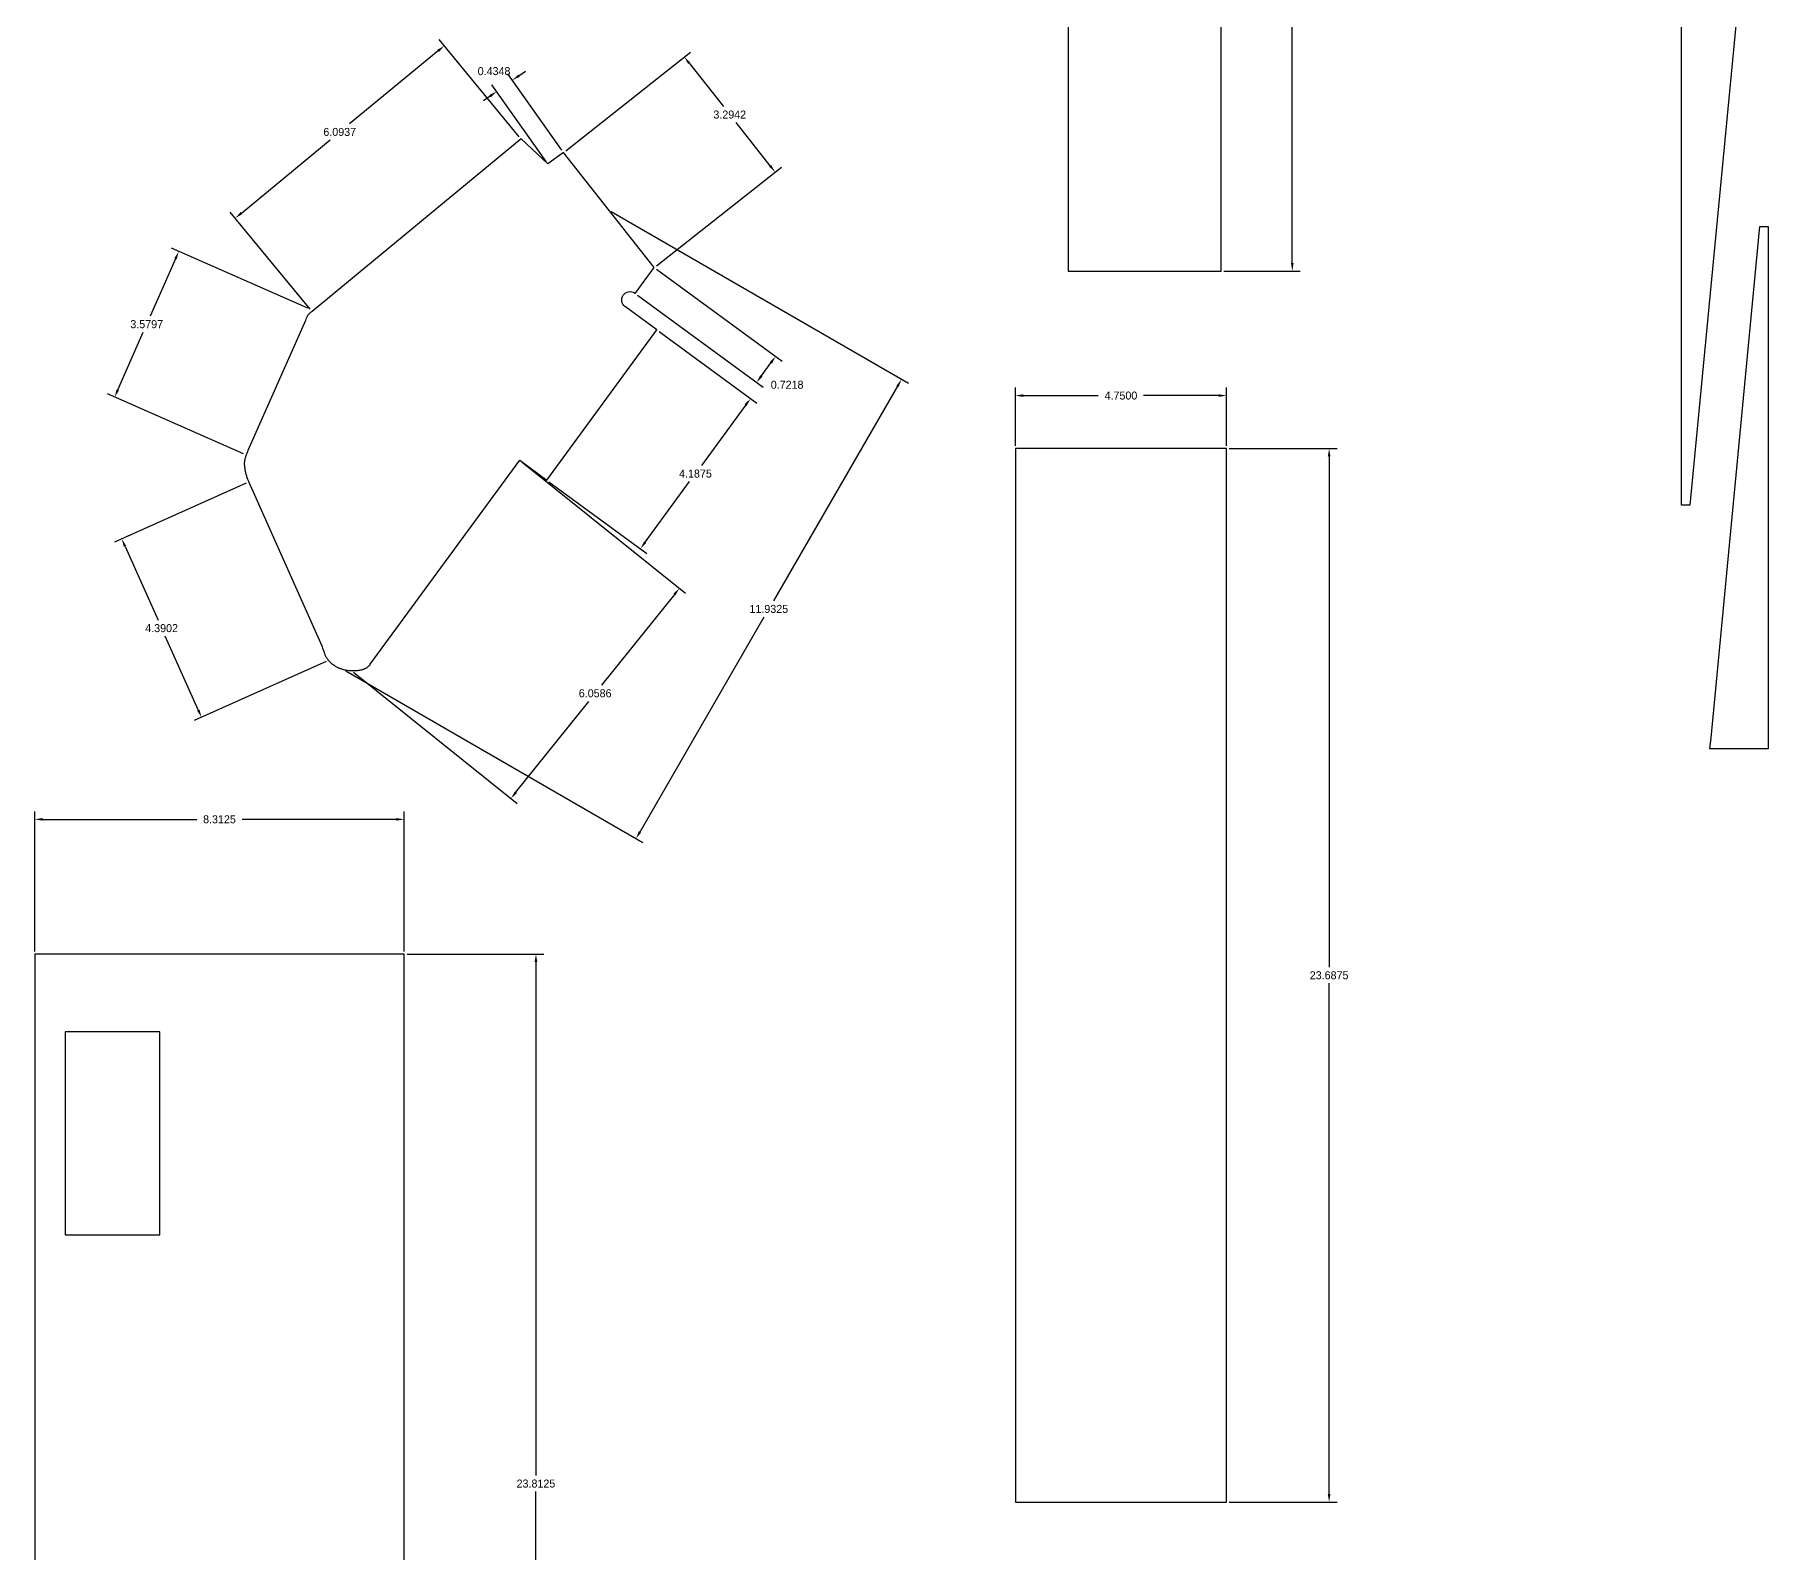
# Model space of a CAD drawing. Extents: x -4 to 204, y -54 to 64.
# Drawn here: x 117.73 to 156.72, y 0.7 to 34.82 of the extents above; entities that cross this region are included whole.
import ezdxf

# ---------------------------------------------------------------- set-up
doc = ezdxf.new("R2010")
doc.units = 0
doc.header["$MEASUREMENT"] = 0
doc.layers.get('Defpoints').update_dxf_attribs({"linetype": 'CONTINUOUS'})
doc.layers.add('Dimentions', color=7, linetype='CONTINUOUS')
doc.layers.add('LAYER_1', color=3, linetype='CONTINUOUS')
doc.dimstyles.get("Standard").update_dxf_attribs({"dimtxt": 0.18, "dimasz": 0.18, "dimexe": 0.18, "dimexo": 0.0625, "dimgap": 0.09, "dimtad": 0, "dimtih": 1, "dimtoh": 1, "dimdec": 4, "dimzin": 0, "dimdsep": 46, "dimtxsty": 'STANDARD', "dimcen": 0.09, "dimadec": 0, "dimazin": 0, "dimtfac": 1, "dimtdec": 4, "dimtofl": 0, "dimtmove": 0, "dimatfit": 3, "dimfxl": 1, "dimtolj": 1, "dimtzin": 0, "dimarcsym": 0})

# ---------------------------------------------------------------- blocks, each defined once
blk = doc.blocks.new('*D17')
at = {"layer": 'Defpoints', "color": 0}
for p in [(126.038, 14.146), (126.038, -9.667), (128.999, -9.667)]:
    blk.add_point(p, dxfattribs=at)
at = {"layer": 'Dimentions', "color": 0, "lineweight": -2}
for p, q in [((126.1, 14.146), (129.179, 14.146)), ((128.999, 13.966), (128.999, 2.42)), ((128.999, -9.487), (128.999, 2.06)), ((126.1, -9.667), (129.179, -9.667))]:
    blk.add_line(p, q, dxfattribs=at)
at = {"layer": 'Dimentions', "color": 0}
for points in [[(129.029, 13.966), (128.969, 13.966), (128.999, 14.146)], [(128.969, -9.487), (129.029, -9.487), (128.999, -9.667)]]:
    blk.add_solid(points, dxfattribs=at)
at = {"layer": 'Dimentions', "color": 0, "insert": (128.999, 2.24), "char_height": 0.18, "attachment_point": 5}
blk.add_mtext('\\A1;23.8125', dxfattribs=at)
blk = doc.blocks.new('*D18')
at = {"layer": 'Defpoints', "color": 0}
for p in [(126.038, 17.177), (117.725, 14.146), (126.038, 14.146)]:
    blk.add_point(p, dxfattribs=at)
at = {"layer": 'Dimentions', "color": 0, "lineweight": -2}
for p, q in [((117.725, 14.208), (117.725, 17.357)), ((117.905, 17.177), (121.371, 17.177)), ((125.858, 17.177), (122.391, 17.177)), ((126.038, 14.208), (126.038, 17.357))]:
    blk.add_line(p, q, dxfattribs=at)
at = {"layer": 'Dimentions', "color": 0}
for points in [[(117.905, 17.207), (117.905, 17.147), (117.725, 17.177)], [(125.858, 17.147), (125.858, 17.207), (126.038, 17.177)]]:
    blk.add_solid(points, dxfattribs=at)
at = {"layer": 'Dimentions', "color": 0, "insert": (121.881, 17.177), "char_height": 0.18, "attachment_point": 5}
blk.add_mtext('\\A1;8.3125', dxfattribs=at)
blk = doc.blocks.new('*D104')
at = {"layer": 'Defpoints', "color": 0}
for p in [(144.531, 26.706), (139.781, 25.514), (144.531, 25.514)]:
    blk.add_point(p, dxfattribs=at)
at = {"layer": 'Dimentions', "color": 0, "lineweight": -2}
for p, q in [((139.781, 25.576), (139.781, 26.886)), ((139.961, 26.706), (141.646, 26.706)), ((144.351, 26.706), (142.666, 26.706)), ((144.531, 25.576), (144.531, 26.886))]:
    blk.add_line(p, q, dxfattribs=at)
at = {"layer": 'Dimentions', "color": 0}
for points in [[(139.961, 26.736), (139.961, 26.676), (139.781, 26.706)], [(144.351, 26.676), (144.351, 26.736), (144.531, 26.706)]]:
    blk.add_solid(points, dxfattribs=at)
at = {"layer": 'Dimentions', "color": 0, "insert": (142.156, 26.706), "char_height": 0.18, "attachment_point": 5}
blk.add_mtext('\\A1;4.7500', dxfattribs=at)
blk = doc.blocks.new('*D105')
at = {"layer": 'Defpoints', "color": 0}
for p in [(144.531, 25.514), (144.531, 1.826), (146.838, 1.826)]:
    blk.add_point(p, dxfattribs=at)
at = {"layer": 'Dimentions', "color": 0, "lineweight": -2}
for p, q in [((144.593, 25.514), (147.018, 25.514)), ((146.838, 25.334), (146.838, 13.85)), ((146.838, 2.006), (146.838, 13.49)), ((144.593, 1.826), (147.018, 1.826))]:
    blk.add_line(p, q, dxfattribs=at)
at = {"layer": 'Dimentions', "color": 0}
for points in [[(146.868, 25.334), (146.808, 25.334), (146.838, 25.514)], [(146.808, 2.006), (146.868, 2.006), (146.838, 1.826)]]:
    blk.add_solid(points, dxfattribs=at)
at = {"layer": 'Dimentions', "color": 0, "insert": (146.838, 13.67), "char_height": 0.18, "attachment_point": 5}
blk.add_mtext('\\A1;23.6875', dxfattribs=at)
blk = doc.blocks.new('*D107')
at = {"layer": 'Defpoints', "color": 0}
for p in [(144.407, 53.319), (144.407, 29.507), (146.009, 29.507)]:
    blk.add_point(p, dxfattribs=at)
at = {"layer": 'Dimentions', "color": 0, "lineweight": -2}
for p, q in [((144.469, 53.319), (146.189, 53.319)), ((146.009, 53.139), (146.009, 41.593)), ((146.009, 29.687), (146.009, 41.233)), ((144.469, 29.507), (146.189, 29.507))]:
    blk.add_line(p, q, dxfattribs=at)
at = {"layer": 'Dimentions', "color": 0}
for points in [[(146.039, 53.139), (145.979, 53.139), (146.009, 53.319)], [(145.979, 29.687), (146.039, 29.687), (146.009, 29.507)]]:
    blk.add_solid(points, dxfattribs=at)
at = {"layer": 'Dimentions', "color": 0, "insert": (146.009, 41.413), "char_height": 0.18, "attachment_point": 5}
blk.add_mtext('\\A1;23.8125', dxfattribs=at)
blk = doc.blocks.new('*D126')
at = {"layer": 'Defpoints', "color": 0}
for p in [(131.718, 28.184), (129.242, 24.807), (131.349, 23.263)]:
    blk.add_point(p, dxfattribs=at)
at = {"layer": 'Dimentions', "color": 0, "lineweight": -2}
for p, q in [((131.768, 28.148), (133.97, 26.533)), ((133.718, 26.495), (132.719, 25.131)), ((129.292, 24.77), (131.494, 23.156)), ((131.455, 23.408), (132.455, 24.771))]:
    blk.add_line(p, q, dxfattribs=at)
at = {"layer": 'Dimentions', "color": 0}
for points in [[(133.742, 26.477), (133.694, 26.512), (133.825, 26.64)], [(131.431, 23.426), (131.479, 23.39), (131.349, 23.263)]]:
    blk.add_solid(points, dxfattribs=at)
at = {"layer": 'Dimentions', "color": 0, "insert": (132.587, 24.951), "char_height": 0.18, "attachment_point": 5}
blk.add_mtext('\\A1;4.1875', dxfattribs=at)
blk = doc.blocks.new('*D128')
at = {"layer": 'Defpoints', "color": 0}
for p in [(128.637, 25.251), (124.848, 20.523), (128.437, 17.647)]:
    blk.add_point(p, dxfattribs=at)
at = {"layer": 'Dimentions', "color": 0, "lineweight": -2}
for p, q in [((128.686, 25.212), (132.366, 22.262)), ((132.113, 22.234), (130.476, 20.191)), ((124.897, 20.484), (128.577, 17.534)), ((128.55, 17.787), (130.187, 19.831))]:
    blk.add_line(p, q, dxfattribs=at)
at = {"layer": 'Dimentions', "color": 0}
for points in [[(132.137, 22.215), (132.09, 22.253), (132.226, 22.374)], [(128.526, 17.806), (128.573, 17.768), (128.437, 17.647)]]:
    blk.add_solid(points, dxfattribs=at)
at = {"layer": 'Dimentions', "color": 0, "insert": (130.331, 20.011), "char_height": 0.18, "attachment_point": 5}
blk.add_mtext('\\A1;6.0586', dxfattribs=at)
blk = doc.blocks.new('*D131')
at = {"layer": 'Defpoints', "color": 0}
for p in [(128.664, 32.476), (122.235, 30.695), (123.963, 28.6)]:
    blk.add_point(p, dxfattribs=at)
at = {"layer": 'Dimentions', "color": 0, "lineweight": -2}
for p, q in [((128.625, 32.525), (126.822, 34.711)), ((126.798, 34.457), (124.804, 32.814)), ((122.374, 30.81), (124.368, 32.454)), ((123.923, 28.648), (122.121, 30.834))]:
    blk.add_line(p, q, dxfattribs=at)
at = {"layer": 'Dimentions', "color": 0}
for points in [[(126.817, 34.434), (126.779, 34.48), (126.937, 34.572)], [(122.355, 30.833), (122.393, 30.787), (122.235, 30.695)]]:
    blk.add_solid(points, dxfattribs=at)
at = {"layer": 'Dimentions', "color": 0, "insert": (124.586, 32.634), "char_height": 0.18, "attachment_point": 5}
blk.add_mtext('\\A1;6.0937', dxfattribs=at)
blk = doc.blocks.new('*D132')
at = {"layer": 'Defpoints', "color": 0}
for p in [(123.923, 28.648), (119.524, 26.672), (122.481, 25.371)]:
    blk.add_point(p, dxfattribs=at)
at = {"layer": 'Dimentions', "color": 0, "lineweight": -2}
for p, q in [((120.893, 29.784), (120.324, 28.491)), ((123.866, 28.673), (120.801, 30.021)), ((119.597, 26.837), (120.166, 28.131)), ((122.424, 25.397), (119.36, 26.745))]:
    blk.add_line(p, q, dxfattribs=at)
at = {"layer": 'Dimentions', "color": 0}
for points in [[(120.921, 29.772), (120.866, 29.796), (120.966, 29.949)], [(119.569, 26.849), (119.624, 26.825), (119.524, 26.672)]]:
    blk.add_solid(points, dxfattribs=at)
at = {"layer": 'Dimentions', "color": 0, "insert": (120.245, 28.311), "char_height": 0.18, "attachment_point": 5}
blk.add_mtext('\\A1;3.5797', dxfattribs=at)
blk = doc.blocks.new('*D133')
at = {"layer": 'Defpoints', "color": 0}
for p in [(122.542, 24.759), (119.684, 23.48), (124.335, 20.752)]:
    blk.add_point(p, dxfattribs=at)
at = {"layer": 'Dimentions', "color": 0, "lineweight": -2}
for p, q in [((122.485, 24.734), (119.519, 23.407)), ((119.757, 23.316), (120.5, 21.656)), ((121.403, 19.637), (120.661, 21.296)), ((124.278, 20.726), (121.313, 19.399))]:
    blk.add_line(p, q, dxfattribs=at)
at = {"layer": 'Dimentions', "color": 0}
for points in [[(119.785, 23.328), (119.73, 23.303), (119.684, 23.48)], [(121.376, 19.625), (121.431, 19.649), (121.477, 19.473)]]:
    blk.add_solid(points, dxfattribs=at)
at = {"layer": 'Dimentions', "color": 0, "insert": (120.58, 21.476), "char_height": 0.18, "attachment_point": 5}
blk.add_mtext('\\A1;4.3902', dxfattribs=at)
blk = doc.blocks.new('*D217')
at = {"layer": 'Defpoints', "color": 0}
for p in [(129.619, 32.172), (134.378, 31.732), (131.66, 29.586)]:
    blk.add_point(p, dxfattribs=at)
at = {"layer": 'Dimentions', "color": 0, "lineweight": -2}
for p, q in [((129.668, 32.211), (132.478, 34.429)), ((132.449, 34.177), (133.216, 33.205)), ((134.267, 31.874), (133.5, 32.845)), ((131.71, 29.625), (134.52, 31.844))]:
    blk.add_line(p, q, dxfattribs=at)
at = {"layer": 'Dimentions', "color": 0}
for points in [[(132.472, 34.195), (132.425, 34.158), (132.337, 34.318)], [(134.243, 31.855), (134.29, 31.892), (134.378, 31.732)]]:
    blk.add_solid(points, dxfattribs=at)
at = {"layer": 'Dimentions', "color": 0, "insert": (133.358, 33.025), "char_height": 0.18, "attachment_point": 5}
blk.add_mtext('\\A1;3.2942', dxfattribs=at)
blk = doc.blocks.new('*D218')
at = {"layer": 'Defpoints', "color": 0}
for p in [(131.66, 29.586), (131.234, 29.004), (134.389, 27.586)]:
    blk.add_point(p, dxfattribs=at)
at = {"layer": 'Dimentions', "color": 0, "lineweight": -2}
for p, q in [((131.711, 29.549), (134.534, 27.48)), ((131.284, 28.967), (134.108, 26.897)), ((134.069, 27.149), (134.283, 27.441))]:
    blk.add_line(p, q, dxfattribs=at)
at = {"layer": 'Dimentions', "color": 0}
for points in [[(134.307, 27.423), (134.258, 27.459), (134.389, 27.586)], [(134.045, 27.167), (134.093, 27.131), (133.962, 27.004)]]:
    blk.add_solid(points, dxfattribs=at)
at = {"layer": 'Dimentions', "color": 0, "insert": (134.648, 26.949), "char_height": 0.18, "attachment_point": 5}
blk.add_mtext('\\A1;0.7218', dxfattribs=at)
blk = doc.blocks.new('*D219')
at = {"layer": 'Defpoints', "color": 0}
for p in [(128.468, 33.796), (129.619, 32.172), (129.264, 31.92)]:
    blk.add_point(p, dxfattribs=at)
at = {"layer": 'Dimentions', "color": 0, "lineweight": -2}
for p, q in [((129.583, 32.223), (128.364, 33.943)), ((128.615, 33.9), (128.762, 34.004)), ((129.228, 31.971), (128.009, 33.691)), ((127.967, 33.44), (127.82, 33.336))]:
    blk.add_line(p, q, dxfattribs=at)
at = {"layer": 'Dimentions', "color": 0}
for points in [[(128.598, 33.924), (128.633, 33.875), (128.468, 33.796)], [(127.984, 33.416), (127.949, 33.465), (128.114, 33.544)]]:
    blk.add_solid(points, dxfattribs=at)
at = {"layer": 'Dimentions', "color": 0, "insert": (128.057, 34.001), "char_height": 0.18, "attachment_point": 5}
blk.add_mtext('\\A1;0.4348', dxfattribs=at)
blk = doc.blocks.new('*D222')
at = {"layer": 'Defpoints', "color": 0}
for p in [(130.64, 30.879), (137.223, 27.073), (124.667, 20.549)]:
    blk.add_point(p, dxfattribs=at)
at = {"layer": 'Dimentions', "color": 0, "lineweight": -2}
for p, q in [((130.694, 30.848), (137.378, 26.983)), ((137.133, 26.917), (134.34, 22.088)), ((131.34, 16.899), (134.132, 21.728)), ((124.721, 20.518), (131.406, 16.653))]:
    blk.add_line(p, q, dxfattribs=at)
at = {"layer": 'Dimentions', "color": 0}
for points in [[(137.158, 26.902), (137.107, 26.932), (137.223, 27.073)], [(131.314, 16.914), (131.366, 16.884), (131.25, 16.743)]]:
    blk.add_solid(points, dxfattribs=at)
at = {"layer": 'Dimentions', "color": 0, "insert": (134.236, 21.908), "char_height": 0.18, "attachment_point": 5}
blk.add_mtext('\\A1;11.9325', dxfattribs=at)

msp = doc.modelspace()

# ---------------------------------------------------------------- linework, layer by layer
at = {"layer": 'LAYER_1'}
for points in [[(144.40696, 29.50689), (144.40696, 53.31939), (140.96946, 53.31939), (140.96946, 29.50689)], [(156.05146, 35.73877), (154.95053, 24.24023), (154.76303, 24.24023), (154.76303, 35.99023), (156.07553, 35.99023)], [(155.4277, 19.01225), (156.52863, 30.51079), (156.71613, 30.51079), (156.71613, 18.76079), (155.40363, 18.76079)], [(144.53099, 1.82628), (144.53099, 25.51378), (139.78099, 25.51378), (139.78099, 1.82628)], [(126.03755, -9.66662), (126.03755, 14.14588), (117.72505, 14.14588), (117.72505, -9.66662)], [(120.53755, 7.83338), (120.53755, 12.39588), (118.41255, 12.39588), (118.41255, 7.83338)]]:
    msp.add_lwpolyline(points, close=True, dxfattribs=at)
msp.add_lwpolyline([(130.96248, 28.96591, -0.41421356), (131.22359, 29.01098), (131.23367, 29.00424), (131.66045, 29.5864), (129.61905, 32.17184), (129.26425, 31.92044), (128.66437, 32.47639), (123.96264, 28.59992), (123.93811, 28.57992), (123.92583, 28.56973), (123.91375, 28.55927), (123.90202, 28.54845), (123.89079, 28.53716), (123.88023, 28.5253), (123.87048, 28.51276), (123.86172, 28.4996), (123.85377, 28.48581), (123.84649, 28.47155), (123.83973, 28.45696), (123.82715, 28.4274), (123.81483, 28.3983), (122.52168, 25.47152), (122.50805, 25.43989), (122.49447, 25.40638), (122.48141, 25.37147), (122.47521, 25.35362), (122.46931, 25.3356), (122.46377, 25.31745), (122.45865, 25.29923), (122.45399, 25.28099), (122.44987, 25.26281), (122.44633, 25.24473), (122.44343, 25.2268), (122.44124, 25.20909), (122.43981, 25.19166), (122.43916, 25.17298), (122.43945, 25.15603), (122.44051, 25.14024), (122.44216, 25.12501), (122.44653, 25.09396), (122.44891, 25.07697), (122.45118, 25.05823), (122.45358, 25.03915), (122.45662, 25.01995), (122.46025, 25.00065), (122.46443, 24.9813), (122.46912, 24.96193), (122.47428, 24.94259), (122.47985, 24.92332), (122.48581, 24.90415), (122.4921, 24.88512), (122.49869, 24.86627), (122.51256, 24.82928), (122.5271, 24.79348), (122.54195, 24.7592), (124.1822, 21.07687), (124.19192, 21.05345), (124.20109, 21.02864), (124.21885, 20.97586), (124.22798, 20.94844), (124.23762, 20.92068), (124.24804, 20.89284), (124.25363, 20.87898), (124.25951, 20.8652), (124.26714, 20.84923), (124.27599, 20.83305), (124.28597, 20.81676), (124.29699, 20.80042), (124.30894, 20.78412), (124.32174, 20.76793), (124.33528, 20.75194), (124.34947, 20.73623), (124.3642, 20.72088), (124.37939, 20.70596), (124.39494, 20.69155), (124.41074, 20.67774), (124.4267, 20.6646), (124.44273, 20.65222), (124.45873, 20.64067), (124.47459, 20.63003), (124.48721, 20.62215), (124.50004, 20.61461), (124.51307, 20.6074), (124.52631, 20.60052), (124.53973, 20.59397), (124.55333, 20.58774), (124.56709, 20.58182), (124.58102, 20.57622), (124.59509, 20.57092), (124.60931, 20.56592), (124.62365, 20.56122), (124.63812, 20.55681), (124.66738, 20.54885), (124.697, 20.542), (124.72693, 20.53622), (124.75707, 20.53147), (124.78735, 20.52772), (124.81771, 20.52493), (124.84805, 20.52306), (124.87832, 20.52207), (124.90842, 20.52192), (124.93829, 20.52258), (124.96267, 20.52383), (124.98702, 20.52587), (125.01126, 20.52875), (125.03529, 20.53252), (125.05902, 20.53722), (125.08236, 20.54291), (125.10523, 20.54962), (125.11645, 20.55337), (125.12752, 20.5574), (125.13842, 20.5617), (125.14914, 20.5663), (125.15968, 20.57118), (125.17001, 20.57636), (125.18014, 20.58184), (125.19004, 20.58763), (125.1997, 20.59374), (125.20912, 20.60016), (125.21829, 20.60691), (125.22718, 20.61399), (125.2358, 20.62141), (125.24412, 20.62917), (125.25214, 20.63728), (125.25985, 20.64574), (125.26723, 20.65457), (125.27427, 20.66376), (128.63695, 25.2507), (129.24182, 24.80727), (131.71764, 28.18447), (131.01195, 28.70181), (131.00755, 28.70479, -0.41421356)], format="xyb", close=True, dxfattribs=at)

# ---------------------------------------------------------------- dimensions: what is measured, and where the dimension line sits
at = {"layer": 'Dimentions'}
for base, p1, p2, picture, middle in [((146.00913, 29.50689), (144.40696, 53.31939), (144.40696, 29.50689), '*D107', (146.00913, 41.41314)), ((146.83795, 1.82628), (144.53099, 25.51378), (144.53099, 1.82628), '*D105', (146.83795, 13.67003)), ((128.99865, -9.66662), (126.03755, 14.14588), (126.03755, -9.66662), '*D17', (128.99865, 2.23963))]:
    dim = msp.add_linear_dim(base=base, p1=p1, p2=p2, angle=90, dimstyle='STANDARD', override={"dimtmove": 2}, dxfattribs=at)
    dim.commit()
    dim.dimension.update_dxf_attribs({"geometry": picture, "text_midpoint": middle})
for p1, p2, distance, picture, middle in [((128.66437, 32.47639), (123.96264, 28.59992), -2.71573, '*D131', (124.58592, 32.63353)), ((129.61905, 32.17184), (131.66045, 29.5864), 3.46301, '*D217', (133.35767, 33.02513)), ((129.26425, 31.92044), (129.61905, 32.17184), 1.99039, '*D219', (128.05677, 34.00063)), ((124.66738, 20.54885), (130.63975, 30.87912), -7.60383, '*D222', (134.23641, 21.90816)), ((123.92289, 28.64815), (122.48141, 25.37147), -3.23049, '*D132', (120.24515, 28.31065)), ((131.23367, 29.00424), (131.66045, 29.5864), -3.38336, '*D218', (134.64753, 26.94907)), ((131.71764, 28.18447), (129.24182, 24.80727), 2.61241, '*D126', (132.58663, 24.95131)), ((128.63695, 25.2507), (124.84805, 20.52306), 4.59935, '*D128', (130.33148, 20.01055)), ((124.33528, 20.75194), (122.54195, 24.7592), 3.13147, '*D133', (120.58031, 21.47642))]:
    dim = msp.add_aligned_dim(p1=p1, p2=p2, distance=distance, dimstyle='STANDARD', override={"dimtmove": 2}, dxfattribs=at)
    dim.commit()
    dim.dimension.update_dxf_attribs({"geometry": picture, "text_midpoint": middle})
for base, p1, p2, picture, middle in [((144.53099, 26.70626), (139.78099, 25.51378), (144.53099, 25.51378), '*D104', (142.15599, 26.70626)), ((126.03755, 17.1771), (117.72505, 14.14588), (126.03755, 14.14588), '*D18', (121.8813, 17.1771))]:
    dim = msp.add_linear_dim(base=base, p1=p1, p2=p2, dimstyle='STANDARD', override={"dimtmove": 2}, dxfattribs=at)
    dim.commit()
    dim.dimension.update_dxf_attribs({"geometry": picture, "text_midpoint": middle})

doc.saveas('drawing.dxf')
